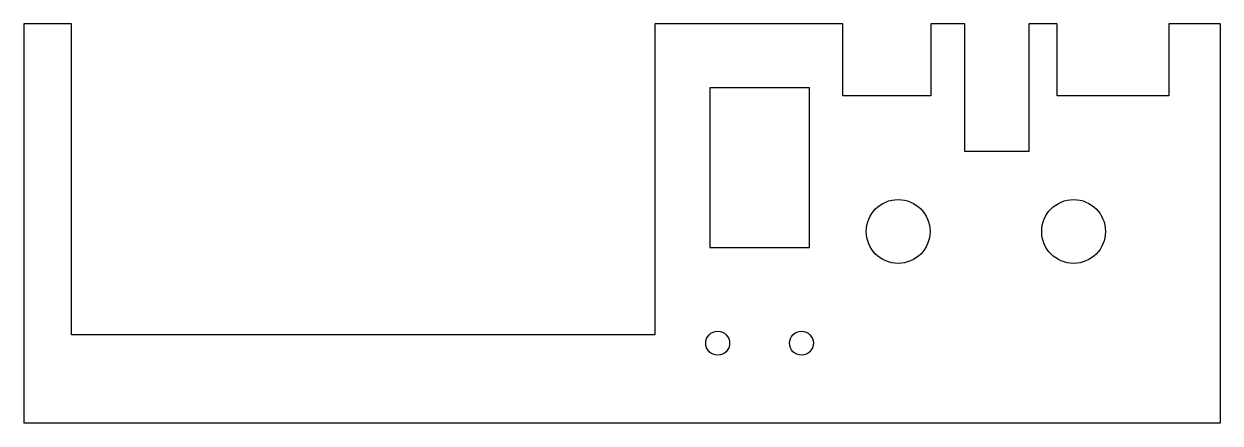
# Model space of a CAD drawing. Header units: millimetres. Extents: x -74 to 76, y 0 to 50.
import ezdxf

# ---------------------------------------------------------------- set-up
doc = ezdxf.new("R2010")
doc.units = ezdxf.units.MM

msp = doc.modelspace()

# ---------------------------------------------------------------- linework, layer by layer
at = {"color": 7, "linetype": 'Continuous', "lineweight": 25}
for p, q in [((-67.81, 50), (-73.76, 50)), ((-73.76, 50), (-73.76, 0)), ((-67.81, 11.05), (-67.81, 50)), ((5.36, 50), (5.36, 11.05)), ((28.95, 50), (5.36, 50)), ((28.95, 41), (28.95, 50)), ((39.95, 50), (39.95, 41)), ((44.24, 50), (39.95, 50)), ((44.24, 34), (44.24, 50)), ((52.24, 50), (52.24, 34)), ((55.81, 50), (52.24, 50)), ((55.81, 41), (55.81, 50)), ((69.81, 50), (69.81, 41)), ((76.24, 50), (69.81, 50)), ((76.24, 50), (76.24, 0)), ((12.24, 42), (12.24, 22)), ((24.74, 42), (12.24, 42)), ((24.74, 22), (24.74, 42)), ((39.95, 41), (28.95, 41)), ((69.81, 41), (55.81, 41)), ((52.24, 34), (44.24, 34)), ((12.24, 22), (24.74, 22)), ((5.36, 11.05), (-67.81, 11.05)), ((76.24, 0), (-73.76, 0))]:
    msp.add_line(p, q, dxfattribs=at)
for centre, radius in [((35.87, 24), 4), ((57.87, 24), 4), ((13.24, 10), 1.5), ((23.74, 10), 1.5)]:
    msp.add_circle(centre, radius, dxfattribs=at)

doc.saveas('drawing.dxf')
